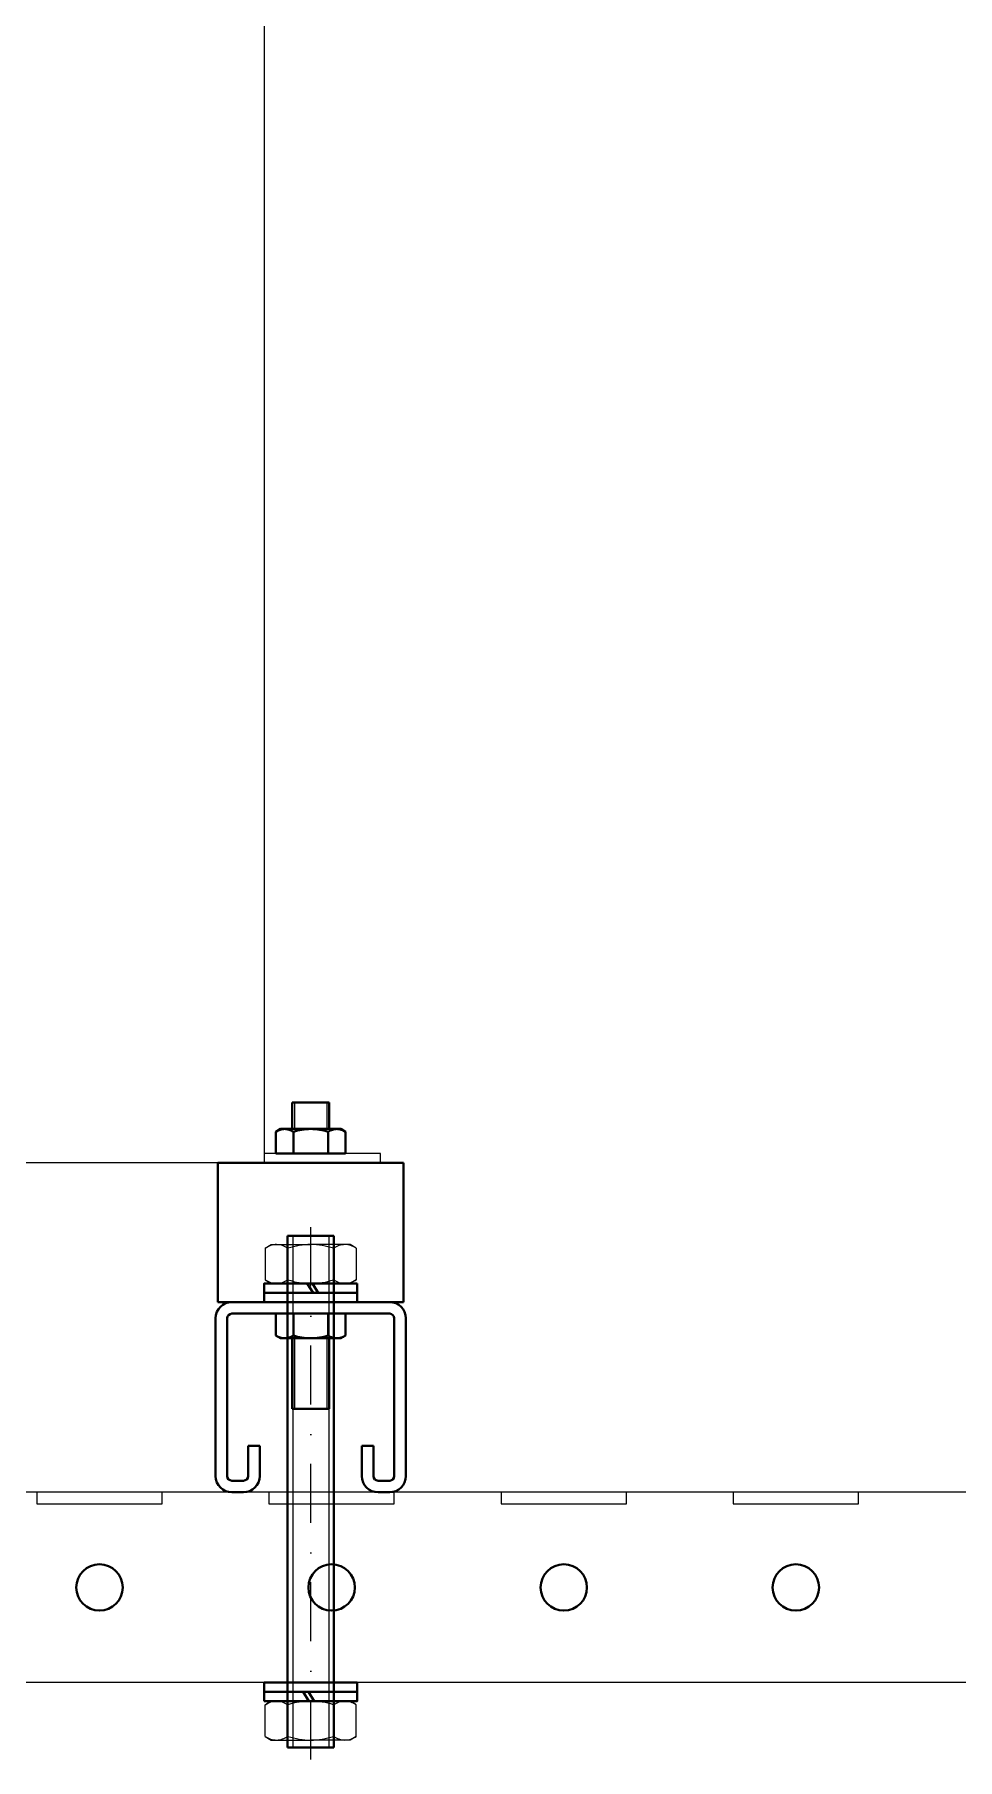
# Model space of a CAD drawing. Header units: millimetres. Extents: x -48331 to 47536, y -69828 to -11916.
# Drawn here: x -21611.2 to -21412.3, y -61739.7 to -61367.9 of the extents above; entities that cross this region are included whole.
import ezdxf

# ---------------------------------------------------------------- set-up
doc = ezdxf.new("R2010")
doc.units = ezdxf.units.MM
doc.linetypes.add('DASHDOT', pattern=[25.4, 12.7, -6.35, 0, -6.35])
for name, color, linetype in [('02 ОВиК', 7, 'Continuous'), ('11 Монтаж1', 200, 'Continuous'), ('13 Монтаж3', 192, 'Continuous')]:
    doc.layers.add(name, color=color, linetype=linetype)

# ---------------------------------------------------------------- blocks, each defined once
blk = doc.blocks.new('профиль ДКС 41х41')
at = {"color": 0, "lineweight": 40}
for p, q in [((17, 0), (-17, 0)), ((-20.5, -3.5), (-20.5, -37.5)), ((-18, -3.5), (-18, -37.5)), ((17, -2.5), (-17, -2.5)), ((18, -3.5), (18, -37.5)), ((20.5, -3.5), (20.5, -37.5)), ((-13.5, -31), (-11, -31)), ((-13.5, -37.5), (-13.5, -31)), ((-11, -37.5), (-11, -31)), ((13.5, -31), (11, -31)), ((11, -37.5), (11, -31)), ((13.5, -37.5), (13.5, -31)), ((-17, -38.5), (-14.5, -38.5)), ((17, -38.5), (14.5, -38.5)), ((-17, -41), (-14.5, -41)), ((17, -41), (14.5, -41))]:
    blk.add_line(p, q, dxfattribs=at)
for centre, radius, start, end in [((-17, -3.5), 3.5, 90, 180), ((17, -3.5), 3.5, 0, 90), ((-17, -3.5), 1, 90, 180), ((17, -3.5), 1, 0, 90), ((-17, -37.5), 3.5, 180, 270), ((-17, -37.5), 1, 180, 270), ((-14.5, -37.5), 3.5, 270, 0), ((-14.5, -37.5), 1, 270, 0), ((14.5, -37.5), 3.5, 180, 270), ((14.5, -37.5), 1, 180, 270), ((17, -37.5), 3.5, 270, 0), ((17, -37.5), 1, 270, 0)]:
    blk.add_arc(centre, radius, start, end, dxfattribs=at)

msp = doc.modelspace()

# ---------------------------------------------------------------- linework, layer by layer
at = {"layer": '02 ОВиК', "color": 5}
for p, q in [((-21561.65, -61056.07), (-21561.65, -61611.07)), ((-21561.65, -61611.07), (-21841.65, -61611.07))]:
    msp.add_line(p, q, dxfattribs=at)
at = {"layer": '02 ОВиК', "color": 5, "flags": 128}
msp.add_lwpolyline([(-21536.65, -61611.07), (-21536.65, -61609.07), (-21561.65, -61609.07), (-21561.65, -61611.07)], close=True, dxfattribs=at)
at = {"layer": '11 Монтаж1', "lineweight": -2}
for p, q in [((-21261.65, -61682.07), (-21922.15, -61682.07)), ((-21261.65, -61723.07), (-21922.15, -61723.07))]:
    msp.add_line(p, q, dxfattribs=at)
at = {"layer": '11 Монтаж1'}
for points in [[(-21610.65, -61684.57), (-21583.65, -61684.57), (-21583.65, -61682.07), (-21610.65, -61682.07)], [(-21560.65, -61684.57), (-21533.65, -61684.57), (-21533.65, -61682.07), (-21560.65, -61682.07)], [(-21510.65, -61684.57), (-21483.65, -61684.57), (-21483.65, -61682.07), (-21510.65, -61682.07)], [(-21460.65, -61684.57), (-21433.65, -61684.57), (-21433.65, -61682.07), (-21460.65, -61682.07)]]:
    msp.add_lwpolyline(points, close=True, dxfattribs=at)
at = {"layer": '11 Монтаж1', "lineweight": 40}
for centre in [(-21597.15, -61702.57), (-21547.15, -61702.57), (-21497.15, -61702.57), (-21447.15, -61702.57)]:
    msp.add_circle(centre, 5, dxfattribs=at)
at = {"layer": '13 Монтаж3', "lineweight": 40}
for p, q in [((-21555.65, -61598.07), (-21547.65, -61598.07)), ((-21555.65, -61598.07), (-21555.65, -61603.77)), ((-21547.65, -61598.07), (-21547.65, -61603.77)), ((-21558.15, -61603.77), (-21559.16, -61604.35)), ((-21559.16, -61609.07), (-21559.16, -61604.35)), ((-21557.28, -61603.77), (-21558.15, -61603.77)), ((-21551.65, -61603.77), (-21557.28, -61603.77)), ((-21555.4, -61609.07), (-21555.4, -61604.35)), ((-21551.65, -61603.77), (-21546.02, -61603.77)), ((-21547.9, -61609.07), (-21547.9, -61604.35)), ((-21545.15, -61603.77), (-21546.02, -61603.77)), ((-21544.15, -61604.35), (-21545.15, -61603.77)), ((-21544.15, -61609.07), (-21544.15, -61604.35)), ((-21555.4, -61609.07), (-21559.16, -61609.07)), ((-21547.9, -61609.07), (-21555.4, -61609.07)), ((-21544.15, -61609.07), (-21547.9, -61609.07)), ((-21571.65, -61641.07), (-21571.65, -61611.07)), ((-21571.65, -61611.07), (-21531.65, -61611.07)), ((-21531.65, -61611.07), (-21531.65, -61641.07)), ((-21556.65, -61626.78), (-21546.65, -61626.78)), ((-21531.65, -61641.07), (-21571.65, -61641.07)), ((-21534.65, -61641.07), (-21568.65, -61641.07)), ((-21559.65, -61641.07), (-21551.65, -61641.07)), ((-21551.65, -61641.07), (-21543.65, -61641.07)), ((-21559.16, -61643.57), (-21559.16, -61648.29)), ((-21559.16, -61643.57), (-21555.4, -61643.57)), ((-21555.4, -61643.57), (-21555.4, -61648.29)), ((-21555.4, -61643.57), (-21547.9, -61643.57)), ((-21547.9, -61643.57), (-21547.9, -61648.29)), ((-21547.9, -61643.57), (-21544.15, -61643.57)), ((-21544.15, -61643.57), (-21544.15, -61648.29)), ((-21559.16, -61648.29), (-21558.15, -61648.87)), ((-21558.15, -61648.87), (-21557.28, -61648.87)), ((-21551.65, -61648.87), (-21557.28, -61648.87)), ((-21555.65, -61648.87), (-21555.65, -61664.07)), ((-21551.65, -61648.87), (-21546.02, -61648.87)), ((-21547.65, -61648.87), (-21547.65, -61664.07)), ((-21546.02, -61648.87), (-21545.15, -61648.87)), ((-21545.15, -61648.87), (-21544.15, -61648.29)), ((-21547.65, -61664.07), (-21555.65, -61664.07)), ((-21551.65, -61723.07), (-21559.65, -61723.07)), ((-21543.65, -61723.07), (-21551.65, -61723.07))]:
    msp.add_line(p, q, dxfattribs=at)
at = {"layer": '13 Монтаж3'}
for p, q in [((-21555.15, -61598.07), (-21555.15, -61603.77)), ((-21548.15, -61598.07), (-21548.15, -61603.77)), ((-21555.15, -61648.87), (-21555.15, -61664.07)), ((-21548.15, -61648.87), (-21548.15, -61664.07))]:
    msp.add_line(p, q, dxfattribs=at)
at = {"layer": '13 Монтаж3', "lineweight": 40}
for points, knots in [([(-21559.16, -61604.35), (-21558.85, -61604.18), (-21558.54, -61604.03), (-21557.92, -61603.83), (-21557.6, -61603.77), (-21557.28, -61603.77)], [0, 0, 0, 0, 0.5, 0.5, 1, 1, 1, 1]), ([(-21557.28, -61603.77), (-21557.12, -61603.77), (-21556.96, -61603.79), (-21556.65, -61603.84), (-21556.49, -61603.88), (-21556.02, -61604.03), (-21555.71, -61604.18), (-21555.4, -61604.35)], [0, 0, 0, 0, 0.25, 0.25, 0.5, 0.5, 1, 1, 1, 1]), ([(-21555.4, -61604.35), (-21554.79, -61604.18), (-21554.17, -61604.03), (-21552.92, -61603.83), (-21552.29, -61603.77), (-21551.65, -61603.77)], [0, 0, 0, 0, 0.5, 0.5, 1, 1, 1, 1]), ([(-21551.65, -61603.77), (-21551.02, -61603.77), (-21550.37, -61603.83), (-21549.12, -61604.03), (-21548.51, -61604.18), (-21547.9, -61604.35)], [0, 0, 0, 0, 0.5, 0.5, 1, 1, 1, 1]), ([(-21547.9, -61604.35), (-21547.59, -61604.18), (-21547.28, -61604.03), (-21546.66, -61603.83), (-21546.34, -61603.77), (-21546.02, -61603.77)], [0, 0, 0, 0, 0.5, 0.5, 1, 1, 1, 1]), ([(-21546.02, -61603.77), (-21545.86, -61603.77), (-21545.7, -61603.79), (-21545.39, -61603.84), (-21545.23, -61603.88), (-21544.76, -61604.03), (-21544.45, -61604.18), (-21544.15, -61604.35)], [0, 0, 0, 0, 0.25, 0.25, 0.5, 0.5, 1, 1, 1, 1]), ([(-21557.28, -61648.87), (-21557.44, -61648.87), (-21557.6, -61648.86), (-21557.92, -61648.81), (-21558.07, -61648.77), (-21558.54, -61648.61), (-21558.85, -61648.47), (-21559.16, -61648.29)], [0, 0, 0, 0, 0.25, 0.25, 0.5, 0.5, 1, 1, 1, 1]), ([(-21555.4, -61648.29), (-21555.71, -61648.47), (-21556.02, -61648.61), (-21556.65, -61648.82), (-21556.96, -61648.87), (-21557.28, -61648.87)], [0, 0, 0, 0, 0.5, 0.5, 1, 1, 1, 1]), ([(-21551.65, -61648.87), (-21552.29, -61648.87), (-21552.93, -61648.82), (-21554.18, -61648.61), (-21554.8, -61648.47), (-21555.4, -61648.29)], [0, 0, 0, 0, 0.5, 0.5, 1, 1, 1, 1]), ([(-21547.9, -61648.29), (-21548.51, -61648.47), (-21549.13, -61648.62), (-21550.39, -61648.82), (-21551.02, -61648.87), (-21551.65, -61648.87)], [0, 0, 0, 0, 0.5, 0.5, 1, 1, 1, 1]), ([(-21546.02, -61648.87), (-21546.18, -61648.87), (-21546.34, -61648.86), (-21546.66, -61648.81), (-21546.82, -61648.77), (-21547.28, -61648.61), (-21547.59, -61648.47), (-21547.9, -61648.29)], [0, 0, 0, 0, 0.25, 0.25, 0.5, 0.5, 1, 1, 1, 1]), ([(-21544.15, -61648.29), (-21544.45, -61648.47), (-21544.76, -61648.61), (-21545.39, -61648.82), (-21545.7, -61648.87), (-21546.02, -61648.87)], [0, 0, 0, 0, 0.5, 0.5, 1, 1, 1, 1])]:
    msp.add_open_spline(points, degree=3, knots=knots, dxfattribs=at)

# ---------------------------------------------------------------- block references
msp.add_blockref('профиль ДКС 41х41', (-21551.65, -61641.07), dxfattribs=at)

# ---------------------------------------------------------------- wipeouts: each hides what was drawn before it
at = {"lineweight": 40}
for points in [[(-21541.65, -61637.07), (-21541.65, -61639.07), (-21561.65, -61639.07), (-21561.65, -61637.07)], [(-21561.65, -61727.07), (-21561.65, -61725.07), (-21541.65, -61725.07), (-21541.65, -61727.07)]]:
    msp.add_wipeout(points, dxfattribs=at).dxf.layer = '13 Монтаж3'

# ---------------------------------------------------------------- next in the draw order: linework, layer by layer
at = {"layer": '13 Монтаж3', "lineweight": 40}
for centre, start, end in [((-21557.05, -61640.67), 270, 0), ((-21546.25, -61640.67), 180, 270), ((-21557.05, -61723.47), 0, 90), ((-21546.25, -61723.47), 90, 180)]:
    msp.add_arc(centre, 0.4, start, end, dxfattribs=at)

# ---------------------------------------------------------------- next in the draw order: wipeouts: each hides what was drawn before it
at = {"lineweight": 40}
for points in [[(-21560.15, -61628.67), (-21561.47, -61629.47), (-21561.47, -61636.27), (-21560.15, -61637.07), (-21543.15, -61637.07), (-21541.84, -61636.27), (-21541.84, -61629.47), (-21543.15, -61628.67)], [(-21543.15, -61735.47), (-21541.84, -61734.67), (-21541.84, -61727.87), (-21543.15, -61727.07), (-21560.15, -61727.07), (-21561.47, -61727.87), (-21561.47, -61734.67), (-21560.15, -61735.47)]]:
    msp.add_wipeout(points, dxfattribs=at).dxf.layer = '13 Монтаж3'

# ---------------------------------------------------------------- next in the draw order: linework, layer by layer
at = {"layer": '13 Монтаж3'}
for p, q in [((-21561.47, -61629.47), (-21560.15, -61628.67)), ((-21561.47, -61629.47), (-21561.47, -61636.27)), ((-21560.15, -61628.67), (-21559.01, -61628.67)), ((-21559.01, -61628.67), (-21551.65, -61628.67)), ((-21556.56, -61629.47), (-21556.56, -61636.27)), ((-21544.29, -61628.67), (-21551.65, -61628.67)), ((-21546.74, -61629.47), (-21546.74, -61636.27)), ((-21543.15, -61628.67), (-21544.29, -61628.67)), ((-21541.84, -61629.47), (-21543.15, -61628.67)), ((-21541.84, -61629.47), (-21541.84, -61636.27)), ((-21561.47, -61636.27), (-21560.15, -61637.07)), ((-21560.15, -61637.07), (-21559.01, -61637.07)), ((-21559.01, -61637.07), (-21551.65, -61637.07)), ((-21544.29, -61637.07), (-21551.65, -61637.07)), ((-21543.15, -61637.07), (-21544.29, -61637.07)), ((-21541.84, -61636.27), (-21543.15, -61637.07)), ((-21561.47, -61727.87), (-21560.15, -61727.07)), ((-21561.47, -61734.67), (-21561.47, -61727.87)), ((-21560.15, -61727.07), (-21559.01, -61727.07)), ((-21559.01, -61727.07), (-21551.65, -61727.07)), ((-21556.56, -61734.67), (-21556.56, -61727.87)), ((-21544.29, -61727.07), (-21551.65, -61727.07)), ((-21546.74, -61734.67), (-21546.74, -61727.87)), ((-21543.15, -61727.07), (-21544.29, -61727.07)), ((-21541.84, -61727.87), (-21543.15, -61727.07)), ((-21541.84, -61734.67), (-21541.84, -61727.87)), ((-21561.47, -61734.67), (-21560.15, -61735.47)), ((-21560.15, -61735.47), (-21559.01, -61735.47)), ((-21559.01, -61735.47), (-21551.65, -61735.47)), ((-21544.29, -61735.47), (-21551.65, -61735.47)), ((-21543.15, -61735.47), (-21544.29, -61735.47)), ((-21541.84, -61734.67), (-21543.15, -61735.47))]:
    msp.add_line(p, q, dxfattribs=at)
at = {"layer": '13 Монтаж3', "lineweight": 40, "ltscale": 6.666667}
for p, q in [((-21552.39, -61637.07), (-21551.15, -61639.07)), ((-21551.26, -61637.07), (-21550.02, -61639.07)), ((-21552.05, -61727.07), (-21553.28, -61725.07)), ((-21550.92, -61727.07), (-21552.15, -61725.07))]:
    msp.add_line(p, q, dxfattribs=at)
at = {"layer": '13 Монтаж3', "lineweight": 40}
msp.add_line((-21556.65, -61737.07), (-21546.65, -61737.07), dxfattribs=at)
at = {"layer": '13 Монтаж3', "lineweight": 40, "ltscale": 75}
for points in [[(-21541.65, -61637.07), (-21541.65, -61639.07), (-21561.65, -61639.07), (-21561.65, -61637.07)], [(-21561.65, -61727.07), (-21561.65, -61725.07), (-21541.65, -61725.07), (-21541.65, -61727.07)]]:
    msp.add_lwpolyline(points, close=True, dxfattribs=at)
at = {"layer": '13 Монтаж3'}
for centre, radius, start, end in [((-21558.81, -61633.45), 4.78, 92.3904, 123.7214), ((-21559.27, -61633.62), 4.95, 56.8401, 87.0412), ((-21551.45, -61645.37), 16.7, 90.6955, 107.8218), ((-21551.85, -61645.37), 16.7, 72.1782, 89.3045), ((-21544.03, -61633.62), 4.95, 92.9588, 123.1599), ((-21544.49, -61633.45), 4.78, 56.2786, 87.6096), ((-21558.81, -61632.3), 4.78, 236.2786, 267.6096), ((-21559.27, -61632.13), 4.95, 272.9588, 303.1599), ((-21551.45, -61620.38), 16.7, 252.1782, 269.3045), ((-21551.85, -61620.38), 16.7, 270.6955, 287.8218), ((-21544.03, -61632.13), 4.95, 236.8401, 267.0412), ((-21544.49, -61632.3), 4.78, 272.3904, 303.7214), ((-21558.81, -61731.85), 4.78, 92.3904, 123.7214), ((-21559.27, -61732.02), 4.95, 56.8401, 87.0412), ((-21551.45, -61743.77), 16.7, 90.6955, 107.8218), ((-21551.85, -61743.77), 16.7, 72.1782, 89.3045), ((-21544.03, -61732.02), 4.95, 92.9588, 123.1599), ((-21544.49, -61731.85), 4.78, 56.2786, 87.6096), ((-21558.81, -61730.7), 4.78, 236.2786, 267.6096), ((-21559.27, -61730.53), 4.95, 272.9588, 303.1599), ((-21551.45, -61718.78), 16.7, 252.1782, 269.3045), ((-21551.85, -61718.78), 16.7, 270.6955, 287.8218), ((-21544.03, -61730.53), 4.95, 236.8401, 267.0412), ((-21544.49, -61730.7), 4.78, 272.3904, 303.7214)]:
    msp.add_arc(centre, radius, start, end, dxfattribs=at)

# ---------------------------------------------------------------- next in the draw order: wipeouts: each hides what was drawn before it
at = {"lineweight": 40}
for points in [[(-21541.65, -61639.07), (-21541.65, -61641.07), (-21561.65, -61641.07), (-21561.65, -61639.07)], [(-21561.65, -61725.07), (-21561.65, -61723.07), (-21541.65, -61723.07), (-21541.65, -61725.07)]]:
    msp.add_wipeout(points, dxfattribs=at).dxf.layer = '13 Монтаж3'

# ---------------------------------------------------------------- next in the draw order: linework, layer by layer
at = {"layer": '13 Монтаж3', "linetype": 'DASHDOT'}
msp.add_line((-21551.65, -61739.66), (-21551.65, -61623.89), dxfattribs=at)
at = {"layer": '13 Монтаж3', "lineweight": 40}
for p, q in [((-21556.65, -61737.07), (-21556.65, -61626.78)), ((-21546.65, -61737.07), (-21546.65, -61626.78))]:
    msp.add_line(p, q, dxfattribs=at)
at = {"layer": '13 Монтаж3'}
for p, q in [((-21555.53, -61626.78), (-21555.53, -61737.07)), ((-21547.77, -61626.78), (-21547.77, -61737.07))]:
    msp.add_line(p, q, dxfattribs=at)
at = {"layer": '13 Монтаж3', "lineweight": 40, "ltscale": 6.666667}
for points in [[(-21541.65, -61639.07), (-21541.65, -61641.07), (-21561.65, -61641.07), (-21561.65, -61639.07)], [(-21561.65, -61725.07), (-21561.65, -61723.07), (-21541.65, -61723.07), (-21541.65, -61725.07)]]:
    msp.add_lwpolyline(points, close=True, dxfattribs=at)

doc.saveas('drawing.dxf')
